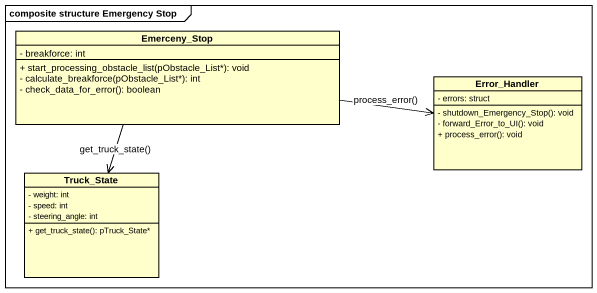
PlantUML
@startuml
mainframe composite structure Emergency Stop
hide circle
hide empty members
skinparam classAttributeIconSize 0
class Emerceny_Stop {
  - breakforce: int
  + start_processing_obstacle_list(pObstacle_List*): void
  - calculate_breakforce(pObstacle_List*): int
  - check_data_for_error(): boolean
}
class Error_Handler {
  - errors: struct
  - shutdown_Emergency_Stop(): void
  - forward_Error_to_UI(): void
  + process_error(): void
}
class Truck_State {
  - weight: int
  - speed: int
  - steering_angle: int
  + get_truck_state(): pTruck_State*
}
Emerceny_Stop -right-> Error_Handler : process_error()
Emerceny_Stop --> Truck_State : get_truck_state()
@enduml
